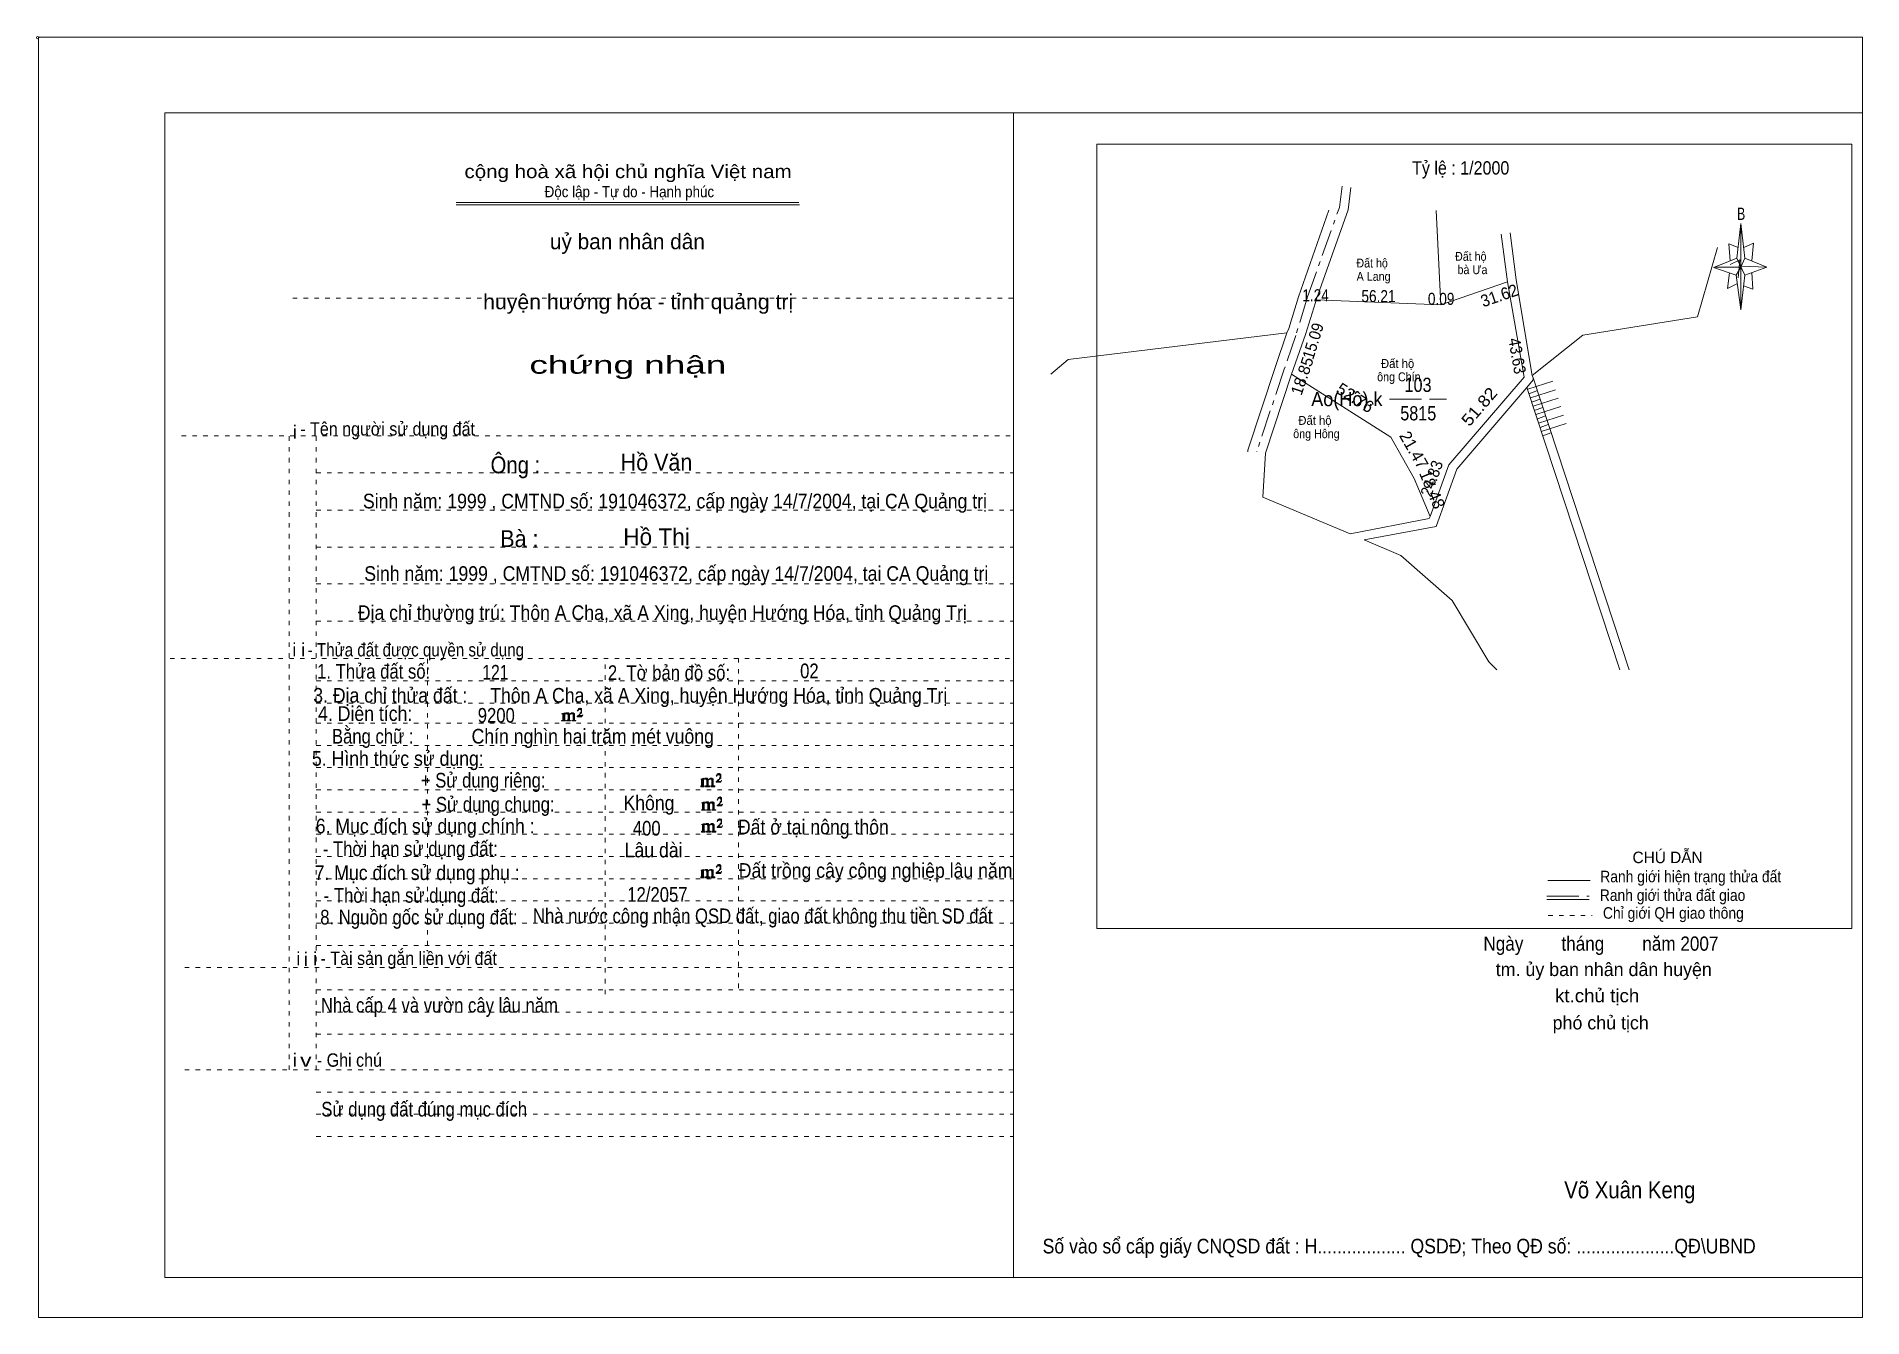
# Model space of a CAD drawing. Header units: centimetres. Extents: x -1.6 to 39.5, y -3.3 to 25.5.
import ezdxf
from ezdxf.enums import TextEntityAlignment as Align

# ---------------------------------------------------------------- set-up
doc = ezdxf.new("R2010")
doc.units = ezdxf.units.CM
doc.header["$LTSCALE"] = 0.12
for name, pattern in [('DOT_DASHED', [7.7, 5, -1.2, 0.3, -1.2]), ('DOTTED', [1.5, 0.3, -1.2]), ('LONG_DASHED', [7.5, 6, -1.5])]:
    doc.linetypes.add(name, pattern=pattern)
for name, color, linetype, lineweight in [('1', 7, 'DOTTED', 13), ('22', 7, 'Continuous', 13), ('33', 7, 'LONG_DASHED', 13), ('4', 7, 'Continuous', 13), ('5', 7, 'Continuous', 13), ('50', 7, 'Continuous', 13)]:
    doc.layers.add(name, color=color, linetype=linetype, lineweight=lineweight)
for name, color, linetype in [('10', 7, 'Continuous'), ('23', 7, 'Continuous'), ('30', 7, 'Continuous')]:
    doc.layers.add(name, color=color, linetype=linetype)

msp = doc.modelspace()

# ---------------------------------------------------------------- hatches: boundary and pattern name
at = {"layer": '50'}
for points in [[(10.27, 10.13), (10.27, 10.12), (10.27, 10.11), (10.25, 10.11), (10.24, 10.11), (10.24, 10.1), (10.33, 10.1), (10.33, 10.11), (10.32, 10.11), (10.31, 10.11), (10.31, 10.12), (10.31, 10.13), (10.31, 10.24), (10.31, 10.25), (10.32, 10.26), (10.34, 10.26), (10.35, 10.26), (10.36, 10.26), (10.37, 10.25), (10.39, 10.22), (10.39, 10.13), (10.37, 10.12), (10.37, 10.11), (10.36, 10.11), (10.35, 10.11), (10.35, 10.1), (10.44, 10.1), (10.44, 10.11), (10.43, 10.11), (10.42, 10.11), (10.42, 10.12), (10.42, 10.13), (10.42, 10.24), (10.44, 10.26), (10.45, 10.26), (10.46, 10.26), (10.49, 10.26), (10.49, 10.25), (10.5, 10.24), (10.5, 10.22), (10.5, 10.13), (10.5, 10.12), (10.49, 10.11), (10.49, 10.11), (10.47, 10.11), (10.47, 10.1), (10.56, 10.1), (10.56, 10.11), (10.55, 10.11), (10.54, 10.11), (10.53, 10.12), (10.53, 10.13), (10.53, 10.2), (10.53, 10.25), (10.53, 10.26), (10.52, 10.27), (10.5, 10.28), (10.47, 10.28), (10.46, 10.28), (10.44, 10.27), (10.41, 10.25), (10.41, 10.26), (10.4, 10.28), (10.39, 10.28), (10.37, 10.28), (10.35, 10.28), (10.34, 10.28), (10.32, 10.26), (10.31, 10.26), (10.31, 10.25), (10.31, 10.25), (10.31, 10.26), (10.31, 10.28), (10.24, 10.26), (10.24, 10.26), (10.25, 10.26), (10.27, 10.25), (10.27, 10.24), (10.27, 10.23)], [(10.69, 10.19), (10.72, 10.24), (10.72, 10.24), (10.71, 10.22), (10.69, 10.22), (10.68, 10.22), (10.63, 10.22), (10.66, 10.26), (10.67, 10.27), (10.69, 10.28), (10.69, 10.3), (10.69, 10.32), (10.69, 10.34), (10.69, 10.35), (10.69, 10.37), (10.68, 10.38), (10.67, 10.38), (10.66, 10.39), (10.65, 10.39), (10.63, 10.38), (10.63, 10.38), (10.62, 10.37), (10.61, 10.35), (10.59, 10.33), (10.61, 10.33), (10.61, 10.35), (10.62, 10.35), (10.63, 10.36), (10.65, 10.36), (10.66, 10.36), (10.67, 10.35), (10.68, 10.35), (10.68, 10.32), (10.68, 10.3), (10.66, 10.28), (10.66, 10.26), (10.65, 10.25), (10.59, 10.2), (10.59, 10.19)], [(13.39, 8.66), (13.39, 8.65), (13.39, 8.64), (13.38, 8.64), (13.37, 8.64), (13.37, 8.62), (13.45, 8.62), (13.45, 8.64), (13.44, 8.64), (13.43, 8.64), (13.43, 8.65), (13.43, 8.66), (13.43, 8.77), (13.43, 8.78), (13.44, 8.79), (13.47, 8.79), (13.48, 8.79), (13.49, 8.79), (13.5, 8.78), (13.51, 8.74), (13.51, 8.66), (13.5, 8.65), (13.5, 8.64), (13.49, 8.64), (13.48, 8.64), (13.48, 8.62), (13.57, 8.62), (13.57, 8.64), (13.55, 8.64), (13.54, 8.64), (13.54, 8.65), (13.54, 8.66), (13.54, 8.77), (13.57, 8.79), (13.58, 8.79), (13.59, 8.79), (13.61, 8.79), (13.61, 8.78), (13.62, 8.77), (13.62, 8.74), (13.62, 8.66), (13.62, 8.65), (13.61, 8.64), (13.61, 8.64), (13.6, 8.64), (13.6, 8.62), (13.69, 8.62), (13.69, 8.64), (13.67, 8.64), (13.66, 8.64), (13.65, 8.65), (13.65, 8.66), (13.65, 8.73), (13.65, 8.78), (13.65, 8.79), (13.64, 8.8), (13.62, 8.81), (13.6, 8.81), (13.59, 8.81), (13.57, 8.8), (13.53, 8.78), (13.53, 8.79), (13.52, 8.81), (13.51, 8.81), (13.5, 8.81), (13.48, 8.81), (13.47, 8.81), (13.44, 8.79), (13.43, 8.79), (13.43, 8.78), (13.43, 8.78), (13.43, 8.79), (13.43, 8.81), (13.37, 8.79), (13.37, 8.79), (13.38, 8.79), (13.39, 8.78), (13.39, 8.77), (13.39, 8.76)], [(13.82, 8.72), (13.84, 8.77), (13.84, 8.77), (13.83, 8.74), (13.82, 8.74), (13.81, 8.74), (13.75, 8.74), (13.79, 8.79), (13.8, 8.8), (13.82, 8.81), (13.82, 8.83), (13.82, 8.84), (13.82, 8.87), (13.82, 8.88), (13.82, 8.9), (13.81, 8.91), (13.8, 8.91), (13.79, 8.92), (13.77, 8.92), (13.75, 8.91), (13.75, 8.91), (13.74, 8.9), (13.73, 8.88), (13.72, 8.86), (13.73, 8.86), (13.73, 8.88), (13.74, 8.88), (13.75, 8.89), (13.77, 8.89), (13.79, 8.89), (13.8, 8.88), (13.81, 8.88), (13.81, 8.84), (13.81, 8.83), (13.79, 8.81), (13.79, 8.79), (13.77, 8.78), (13.72, 8.73), (13.72, 8.72)], [(13.41, 8.12), (13.41, 8.11), (13.41, 8.1), (13.4, 8.1), (13.39, 8.1), (13.39, 8.09), (13.48, 8.09), (13.48, 8.1), (13.47, 8.1), (13.45, 8.1), (13.45, 8.11), (13.45, 8.12), (13.45, 8.23), (13.45, 8.24), (13.47, 8.26), (13.49, 8.26), (13.5, 8.26), (13.51, 8.26), (13.52, 8.24), (13.53, 8.21), (13.53, 8.12), (13.52, 8.11), (13.52, 8.1), (13.51, 8.1), (13.5, 8.1), (13.5, 8.09), (13.59, 8.09), (13.59, 8.1), (13.58, 8.1), (13.57, 8.1), (13.57, 8.11), (13.57, 8.12), (13.57, 8.23), (13.59, 8.26), (13.6, 8.26), (13.61, 8.26), (13.63, 8.26), (13.63, 8.24), (13.64, 8.23), (13.64, 8.21), (13.64, 8.12), (13.64, 8.11), (13.63, 8.1), (13.63, 8.1), (13.62, 8.1), (13.62, 8.09), (13.71, 8.09), (13.71, 8.1), (13.7, 8.1), (13.69, 8.1), (13.67, 8.11), (13.67, 8.12), (13.67, 8.2), (13.67, 8.24), (13.67, 8.26), (13.66, 8.27), (13.64, 8.28), (13.62, 8.28), (13.61, 8.28), (13.59, 8.27), (13.55, 8.24), (13.55, 8.26), (13.54, 8.28), (13.53, 8.28), (13.52, 8.28), (13.5, 8.28), (13.49, 8.28), (13.47, 8.26), (13.45, 8.26), (13.45, 8.24), (13.45, 8.24), (13.45, 8.26), (13.45, 8.28), (13.39, 8.26), (13.39, 8.26), (13.4, 8.26), (13.41, 8.24), (13.41, 8.23), (13.41, 8.22)], [(13.84, 8.19), (13.86, 8.23), (13.86, 8.23), (13.85, 8.21), (13.84, 8.21), (13.83, 8.21), (13.77, 8.21), (13.81, 8.26), (13.82, 8.27), (13.84, 8.28), (13.84, 8.3), (13.84, 8.31), (13.84, 8.33), (13.84, 8.34), (13.84, 8.37), (13.83, 8.38), (13.82, 8.38), (13.81, 8.39), (13.8, 8.39), (13.77, 8.38), (13.77, 8.38), (13.76, 8.37), (13.75, 8.34), (13.74, 8.32), (13.75, 8.32), (13.75, 8.34), (13.76, 8.34), (13.77, 8.36), (13.8, 8.36), (13.81, 8.36), (13.82, 8.34), (13.83, 8.34), (13.83, 8.31), (13.83, 8.3), (13.81, 8.28), (13.81, 8.26), (13.8, 8.24), (13.74, 8.2), (13.74, 8.19)], [(13.84, 7.7), (13.86, 7.75), (13.86, 7.75), (13.85, 7.72), (13.84, 7.72), (13.83, 7.72), (13.77, 7.72), (13.81, 7.77), (13.82, 7.78), (13.84, 7.79), (13.84, 7.81), (13.84, 7.82), (13.84, 7.85), (13.84, 7.86), (13.84, 7.88), (13.83, 7.89), (13.82, 7.89), (13.81, 7.9), (13.79, 7.9), (13.77, 7.89), (13.77, 7.89), (13.76, 7.88), (13.75, 7.86), (13.74, 7.84), (13.75, 7.84), (13.75, 7.86), (13.76, 7.86), (13.77, 7.87), (13.79, 7.87), (13.81, 7.87), (13.82, 7.86), (13.83, 7.86), (13.83, 7.82), (13.83, 7.81), (13.81, 7.79), (13.81, 7.77), (13.79, 7.76), (13.74, 7.71), (13.74, 7.7)], [(13.41, 7.64), (13.41, 7.63), (13.41, 7.62), (13.4, 7.62), (13.39, 7.62), (13.39, 7.6), (13.47, 7.6), (13.47, 7.62), (13.46, 7.62), (13.45, 7.62), (13.45, 7.63), (13.45, 7.64), (13.45, 7.75), (13.45, 7.76), (13.46, 7.77), (13.49, 7.77), (13.5, 7.77), (13.51, 7.77), (13.52, 7.76), (13.53, 7.72), (13.53, 7.64), (13.52, 7.63), (13.52, 7.62), (13.51, 7.62), (13.5, 7.62), (13.5, 7.6), (13.59, 7.6), (13.59, 7.62), (13.57, 7.62), (13.56, 7.62), (13.56, 7.63), (13.56, 7.64), (13.56, 7.75), (13.59, 7.77), (13.6, 7.77), (13.61, 7.77), (13.63, 7.77), (13.63, 7.76), (13.64, 7.75), (13.64, 7.72), (13.64, 7.64), (13.64, 7.63), (13.63, 7.62), (13.63, 7.62), (13.62, 7.62), (13.62, 7.6), (13.71, 7.6), (13.71, 7.62), (13.69, 7.62), (13.68, 7.62), (13.67, 7.63), (13.67, 7.64), (13.67, 7.71), (13.67, 7.76), (13.67, 7.77), (13.66, 7.78), (13.64, 7.79), (13.62, 7.79), (13.61, 7.79), (13.59, 7.78), (13.55, 7.76), (13.55, 7.77), (13.54, 7.79), (13.53, 7.79), (13.52, 7.79), (13.5, 7.79), (13.49, 7.79), (13.46, 7.77), (13.45, 7.77), (13.45, 7.76), (13.45, 7.76), (13.45, 7.77), (13.45, 7.79), (13.39, 7.77), (13.39, 7.77), (13.4, 7.77), (13.41, 7.76), (13.41, 7.75), (13.41, 7.74)], [(13.39, 6.61), (13.39, 6.6), (13.39, 6.59), (13.38, 6.59), (13.37, 6.59), (13.37, 6.57), (13.45, 6.57), (13.45, 6.59), (13.44, 6.59), (13.43, 6.59), (13.43, 6.6), (13.43, 6.61), (13.43, 6.72), (13.43, 6.73), (13.44, 6.74), (13.47, 6.74), (13.48, 6.74), (13.49, 6.74), (13.5, 6.73), (13.51, 6.69), (13.51, 6.61), (13.5, 6.6), (13.5, 6.59), (13.49, 6.59), (13.48, 6.59), (13.48, 6.57), (13.57, 6.57), (13.57, 6.59), (13.55, 6.59), (13.54, 6.59), (13.54, 6.6), (13.54, 6.61), (13.54, 6.72), (13.57, 6.74), (13.58, 6.74), (13.59, 6.74), (13.61, 6.74), (13.61, 6.73), (13.62, 6.72), (13.62, 6.69), (13.62, 6.61), (13.62, 6.6), (13.61, 6.59), (13.61, 6.59), (13.6, 6.59), (13.6, 6.57), (13.69, 6.57), (13.69, 6.59), (13.67, 6.59), (13.66, 6.59), (13.65, 6.6), (13.65, 6.61), (13.65, 6.68), (13.65, 6.73), (13.65, 6.74), (13.64, 6.75), (13.62, 6.76), (13.6, 6.76), (13.59, 6.76), (13.57, 6.75), (13.53, 6.73), (13.53, 6.74), (13.52, 6.76), (13.51, 6.76), (13.5, 6.76), (13.48, 6.76), (13.47, 6.76), (13.44, 6.74), (13.43, 6.74), (13.43, 6.73), (13.43, 6.73), (13.43, 6.74), (13.43, 6.76), (13.37, 6.74), (13.37, 6.74), (13.38, 6.74), (13.39, 6.73), (13.39, 6.72), (13.39, 6.71)], [(13.82, 6.67), (13.84, 6.72), (13.84, 6.72), (13.83, 6.69), (13.82, 6.69), (13.81, 6.69), (13.75, 6.69), (13.79, 6.74), (13.8, 6.75), (13.82, 6.76), (13.82, 6.78), (13.82, 6.79), (13.82, 6.82), (13.82, 6.83), (13.82, 6.85), (13.81, 6.86), (13.8, 6.86), (13.79, 6.87), (13.77, 6.87), (13.75, 6.86), (13.75, 6.86), (13.74, 6.85), (13.73, 6.83), (13.72, 6.81), (13.73, 6.81), (13.73, 6.83), (13.74, 6.83), (13.75, 6.84), (13.77, 6.84), (13.79, 6.84), (13.8, 6.83), (13.81, 6.83), (13.81, 6.79), (13.81, 6.78), (13.79, 6.76), (13.79, 6.74), (13.77, 6.73), (13.72, 6.68), (13.72, 6.67)]]:
    msp.add_hatch(color=256, dxfattribs=at).paths.add_polyline_path(points)

# ---------------------------------------------------------------- linework, layer by layer
at = {"layer": '1', "linetype": 'Continuous'}
for p, q in [((1.31, -2.42), (1.31, 23.78)), ((1.31, 23.78), (39.51, 23.78)), ((20.41, -2.42), (20.41, 23.78)), ((39.51, -2.42), (39.51, 23.78)), ((7.87, 21.76), (15.58, 21.76)), ((7.87, 21.71), (15.59, 21.71)), ((36.67, 20.13), (36.16, 20.3)), ((1.31, -2.42), (39.51, -2.42))]:
    msp.add_line(p, q, dxfattribs=at)
at = {"layer": '1'}
for p, q in [((4.19, 19.61), (20.41, 19.61)), ((1.69, 16.51), (20.41, 16.51)), ((4.11, 2.25), (4.11, 16.51)), ((4.72, 2.25), (4.72, 16.51)), ((4.72, 15.68), (20.41, 15.68)), ((4.72, 14.84), (20.41, 14.84)), ((4.72, 14.01), (20.41, 14.01)), ((4.72, 13.18), (20.41, 13.18)), ((4.72, 12.34), (20.41, 12.34)), ((1.43, 11.5), (20.41, 11.5)), ((7.22, 5.05), (7.22, 11.5)), ((11.22, 3.95), (11.22, 11.5)), ((14.22, 4.09), (14.22, 11.5)), ((4.72, 11), (20.41, 11)), ((4.72, 10.5), (20.41, 10.5)), ((4.72, 10.05), (20.41, 10.05)), ((4.72, 9.55), (20.41, 9.55)), ((4.72, 9.05), (20.41, 9.05)), ((4.72, 8.55), (20.41, 8.55)), ((4.72, 8.05), (20.41, 8.05)), ((4.72, 7.55), (20.41, 7.55)), ((4.72, 7.05), (20.41, 7.05)), ((4.72, 6.55), (20.41, 6.55)), ((4.72, 6.05), (20.41, 6.05)), ((4.72, 5.55), (20.41, 5.55)), ((4.72, 5.05), (20.41, 5.05)), ((1.76, 4.55), (20.41, 4.55)), ((4.72, 4.05), (20.41, 4.05)), ((4.72, 3.55), (20.41, 3.55)), ((4.72, 3.05), (20.41, 3.05)), ((1.76, 2.25), (20.41, 2.25)), ((4.72, 1.75), (20.41, 1.75)), ((4.72, 1.25), (20.41, 1.25)), ((4.72, 0.75), (20.41, 0.75))]:
    msp.add_line(p, q, dxfattribs=at)
at = {"layer": '1', "linetype": 'Continuous'}
msp.add_lwpolyline([(-1.53, -3.32), (39.51, -3.32), (39.51, 25.48), (-1.53, 25.48)], close=True, dxfattribs=at)
msp.add_lwpolyline([(36.68, 19.93), (36.47, 19.83), (36.52, 20.18)], dxfattribs=at)
at = {"layer": '22'}
for p, q in [((29.92, 21.58), (30.02, 19.46)), ((31.52, 19.98), (31.38, 21.05)), ((31.98, 17.56), (32.54, 17.74)), ((32.08, 17.87), (32.1, 17.82)), ((32.1, 17.82), (34.26, 11.25)), ((31.96, 17.6), (34.05, 11.25)), ((32, 17.46), (32.2, 17.53)), ((32.04, 17.37), (32.6, 17.55)), ((32.06, 17.27), (32.26, 17.34)), ((32.1, 17.18), (32.66, 17.36)), ((32.12, 17.08), (32.32, 17.15)), ((32.16, 16.99), (32.72, 17.17)), ((32.18, 16.89), (32.38, 16.96)), ((32.22, 16.8), (32.78, 16.98)), ((32.26, 16.7), (32.44, 16.77)), ((32.28, 16.61), (32.84, 16.79)), ((32.32, 16.51), (32.5, 16.58))]:
    msp.add_line(p, q, dxfattribs=at)
at = {"layer": '22', "linetype": 'DOT_DASHED'}
msp.add_line((27.02, 19.64), (26.76, 18.77), dxfattribs=at)
for points in [[(27.02, 19.64), (27.74, 21.65), (27.8, 22.13)], [(26.76, 18.77), (26.5, 18.01), (25.88, 16.16), (25.88, 16.15)]]:
    msp.add_lwpolyline(points, dxfattribs=at)
at = {"layer": '22'}
for points in [[(27.22, 19.57), (27.94, 21.6), (28, 22.1)], [(26.56, 18.83), (26.6, 18.93), (26.82, 19.64), (27.5, 21.59)], [(32.08, 17.87), (31.72, 20.02), (31.58, 21.08)], [(32.08, 17.87), (33.22, 18.78), (35.8, 19.19), (36.25, 20.75)], [(27.22, 19.57), (30.02, 19.46), (30.02, 19.46), (31.52, 19.98)], [(29.78, 14.7), (30.2, 15.86), (31.9, 17.83), (31.52, 19.98)], [(26.66, 17.9), (26.98, 18.79), (27.2, 19.51), (27.22, 19.57)], [(21.25, 17.9), (21.64, 18.23), (26.56, 18.83)], [(26.56, 18.83), (26.3, 18.07), (25.68, 16.19), (25.68, 16.15)], [(26.66, 17.9), (26.08, 16.12), (26.02, 15.13)], [(26.66, 17.9), (28.9, 16.48), (29.42, 15.55), (29.78, 14.7)], [(31.96, 17.6), (32.1, 17.77), (32.1, 17.82)], [(31.96, 17.6), (30.38, 15.76), (29.92, 14.47), (28.3, 14.17), (29.12, 13.82), (30.28, 12.81), (31.1, 11.43), (31.28, 11.25)], [(29.78, 14.7), (29.76, 14.65), (27.98, 14.31), (26.02, 15.13)]]:
    msp.add_lwpolyline(points, dxfattribs=at)
at = {"layer": '33'}
msp.add_line((28.87, 17.34), (30.15, 17.34), dxfattribs=at)
at = {"layer": '4'}
for p, q in [((32.43, 6.51), (33.38, 6.51)), ((32.41, 6.08), (33.36, 6.08))]:
    msp.add_line(p, q, dxfattribs=at)
at = {"layer": '4', "linetype": 'LONG_DASHED'}
msp.add_line((32.41, 6.16), (33.36, 6.16), dxfattribs=at)
at = {"layer": '4', "linetype": 'DOTTED'}
msp.add_line((32.44, 5.72), (33.43, 5.72), dxfattribs=at)
at = {"layer": '4'}
msp.add_lwpolyline([(22.28, 23.07), (39.27, 23.07), (39.27, 5.43), (22.28, 5.43)], close=True, dxfattribs=at)
msp.add_circle((-1.55, 25.47), 0.025, dxfattribs=at)
at = {"layer": '5'}
for p, q in [((36.68, 20.51), (36.77, 21.29)), ((36.86, 20.51), (37.36, 20.31)), ((37.02, 20.19), (37.04, 19.81)), ((36.86, 20.13), (36.77, 19.35)), ((37.04, 19.81), (36.83, 19.89))]:
    msp.add_line(p, q, dxfattribs=at)
for points in [[(36.77, 21.29), (36.86, 20.51), (36.77, 20.31)], [(36.77, 20.31), (36.18, 20.31), (36.68, 20.51), (36.86, 20.13), (37.36, 20.31), (36.77, 20.33)], [(36.77, 20.31), (36.77, 19.35), (36.67, 20.13)]]:
    msp.add_lwpolyline(points, close=True, dxfattribs=at)
for points in [[(36.71, 20.75), (36.5, 20.83), (36.53, 20.45)], [(36.84, 20.75), (37.06, 20.85), (37.02, 20.45)], [(36.77, 20.31), (36.68, 20.51), (36.18, 20.31)], [(36.53, 20.37), (36.75, 20.47), (36.71, 20.07)], [(36.77, 20.31), (36.86, 20.13), (37.36, 20.31)]]:
    msp.add_lwpolyline(points, dxfattribs=at)
at = {"layer": '50'}
for points in [[(10.27, 10.13), (10.27, 10.12), (10.27, 10.11), (10.25, 10.11), (10.24, 10.11), (10.24, 10.1), (10.33, 10.1), (10.33, 10.11), (10.32, 10.11), (10.31, 10.11), (10.31, 10.12), (10.31, 10.13), (10.31, 10.24), (10.31, 10.25), (10.32, 10.26), (10.34, 10.26), (10.35, 10.26), (10.36, 10.26), (10.37, 10.25), (10.39, 10.22), (10.39, 10.13), (10.37, 10.12), (10.37, 10.11), (10.36, 10.11), (10.35, 10.11), (10.35, 10.1), (10.44, 10.1), (10.44, 10.11), (10.43, 10.11), (10.42, 10.11), (10.42, 10.12), (10.42, 10.13), (10.42, 10.24), (10.44, 10.26), (10.45, 10.26), (10.46, 10.26), (10.49, 10.26), (10.49, 10.25), (10.5, 10.24), (10.5, 10.22), (10.5, 10.13), (10.5, 10.12), (10.49, 10.11), (10.49, 10.11), (10.47, 10.11), (10.47, 10.1), (10.56, 10.1), (10.56, 10.11), (10.55, 10.11), (10.54, 10.11), (10.53, 10.12), (10.53, 10.13), (10.53, 10.2), (10.53, 10.25), (10.53, 10.26), (10.52, 10.27), (10.5, 10.28), (10.47, 10.28), (10.46, 10.28), (10.44, 10.27), (10.41, 10.25), (10.41, 10.26), (10.4, 10.28), (10.39, 10.28), (10.37, 10.28), (10.35, 10.28), (10.34, 10.28), (10.32, 10.26), (10.31, 10.26), (10.31, 10.25), (10.31, 10.25), (10.31, 10.26), (10.31, 10.28), (10.24, 10.26), (10.24, 10.26), (10.25, 10.26), (10.27, 10.25), (10.27, 10.24), (10.27, 10.23)], [(10.69, 10.19), (10.72, 10.24), (10.72, 10.24), (10.71, 10.22), (10.69, 10.22), (10.68, 10.22), (10.63, 10.22), (10.66, 10.26), (10.67, 10.27), (10.69, 10.28), (10.69, 10.3), (10.69, 10.32), (10.69, 10.34), (10.69, 10.35), (10.69, 10.37), (10.68, 10.38), (10.67, 10.38), (10.66, 10.39), (10.65, 10.39), (10.63, 10.38), (10.63, 10.38), (10.62, 10.37), (10.61, 10.35), (10.59, 10.33), (10.61, 10.33), (10.61, 10.35), (10.62, 10.35), (10.63, 10.36), (10.65, 10.36), (10.66, 10.36), (10.67, 10.35), (10.68, 10.35), (10.68, 10.32), (10.68, 10.3), (10.66, 10.28), (10.66, 10.26), (10.65, 10.25), (10.59, 10.2), (10.59, 10.19)], [(13.39, 8.66), (13.39, 8.65), (13.39, 8.64), (13.38, 8.64), (13.37, 8.64), (13.37, 8.62), (13.45, 8.62), (13.45, 8.64), (13.44, 8.64), (13.43, 8.64), (13.43, 8.65), (13.43, 8.66), (13.43, 8.77), (13.43, 8.78), (13.44, 8.79), (13.47, 8.79), (13.48, 8.79), (13.49, 8.79), (13.5, 8.78), (13.51, 8.74), (13.51, 8.66), (13.5, 8.65), (13.5, 8.64), (13.49, 8.64), (13.48, 8.64), (13.48, 8.62), (13.57, 8.62), (13.57, 8.64), (13.55, 8.64), (13.54, 8.64), (13.54, 8.65), (13.54, 8.66), (13.54, 8.77), (13.57, 8.79), (13.58, 8.79), (13.59, 8.79), (13.61, 8.79), (13.61, 8.78), (13.62, 8.77), (13.62, 8.74), (13.62, 8.66), (13.62, 8.65), (13.61, 8.64), (13.61, 8.64), (13.6, 8.64), (13.6, 8.62), (13.69, 8.62), (13.69, 8.64), (13.67, 8.64), (13.66, 8.64), (13.65, 8.65), (13.65, 8.66), (13.65, 8.73), (13.65, 8.78), (13.65, 8.79), (13.64, 8.8), (13.62, 8.81), (13.6, 8.81), (13.59, 8.81), (13.57, 8.8), (13.53, 8.78), (13.53, 8.79), (13.52, 8.81), (13.51, 8.81), (13.5, 8.81), (13.48, 8.81), (13.47, 8.81), (13.44, 8.79), (13.43, 8.79), (13.43, 8.78), (13.43, 8.78), (13.43, 8.79), (13.43, 8.81), (13.37, 8.79), (13.37, 8.79), (13.38, 8.79), (13.39, 8.78), (13.39, 8.77), (13.39, 8.76)], [(13.82, 8.72), (13.84, 8.77), (13.84, 8.77), (13.83, 8.74), (13.82, 8.74), (13.81, 8.74), (13.75, 8.74), (13.79, 8.79), (13.8, 8.8), (13.82, 8.81), (13.82, 8.83), (13.82, 8.84), (13.82, 8.87), (13.82, 8.88), (13.82, 8.9), (13.81, 8.91), (13.8, 8.91), (13.79, 8.92), (13.77, 8.92), (13.75, 8.91), (13.75, 8.91), (13.74, 8.9), (13.73, 8.88), (13.72, 8.86), (13.73, 8.86), (13.73, 8.88), (13.74, 8.88), (13.75, 8.89), (13.77, 8.89), (13.79, 8.89), (13.8, 8.88), (13.81, 8.88), (13.81, 8.84), (13.81, 8.83), (13.79, 8.81), (13.79, 8.79), (13.77, 8.78), (13.72, 8.73), (13.72, 8.72)], [(13.41, 8.12), (13.41, 8.11), (13.41, 8.1), (13.4, 8.1), (13.39, 8.1), (13.39, 8.09), (13.48, 8.09), (13.48, 8.1), (13.47, 8.1), (13.45, 8.1), (13.45, 8.11), (13.45, 8.12), (13.45, 8.23), (13.45, 8.24), (13.47, 8.26), (13.49, 8.26), (13.5, 8.26), (13.51, 8.26), (13.52, 8.24), (13.53, 8.21), (13.53, 8.12), (13.52, 8.11), (13.52, 8.1), (13.51, 8.1), (13.5, 8.1), (13.5, 8.09), (13.59, 8.09), (13.59, 8.1), (13.58, 8.1), (13.57, 8.1), (13.57, 8.11), (13.57, 8.12), (13.57, 8.23), (13.59, 8.26), (13.6, 8.26), (13.61, 8.26), (13.63, 8.26), (13.63, 8.24), (13.64, 8.23), (13.64, 8.21), (13.64, 8.12), (13.64, 8.11), (13.63, 8.1), (13.63, 8.1), (13.62, 8.1), (13.62, 8.09), (13.71, 8.09), (13.71, 8.1), (13.7, 8.1), (13.69, 8.1), (13.67, 8.11), (13.67, 8.12), (13.67, 8.2), (13.67, 8.24), (13.67, 8.26), (13.66, 8.27), (13.64, 8.28), (13.62, 8.28), (13.61, 8.28), (13.59, 8.27), (13.55, 8.24), (13.55, 8.26), (13.54, 8.28), (13.53, 8.28), (13.52, 8.28), (13.5, 8.28), (13.49, 8.28), (13.47, 8.26), (13.45, 8.26), (13.45, 8.24), (13.45, 8.24), (13.45, 8.26), (13.45, 8.28), (13.39, 8.26), (13.39, 8.26), (13.4, 8.26), (13.41, 8.24), (13.41, 8.23), (13.41, 8.22)], [(13.84, 8.19), (13.86, 8.23), (13.86, 8.23), (13.85, 8.21), (13.84, 8.21), (13.83, 8.21), (13.77, 8.21), (13.81, 8.26), (13.82, 8.27), (13.84, 8.28), (13.84, 8.3), (13.84, 8.31), (13.84, 8.33), (13.84, 8.34), (13.84, 8.37), (13.83, 8.38), (13.82, 8.38), (13.81, 8.39), (13.8, 8.39), (13.77, 8.38), (13.77, 8.38), (13.76, 8.37), (13.75, 8.34), (13.74, 8.32), (13.75, 8.32), (13.75, 8.34), (13.76, 8.34), (13.77, 8.36), (13.8, 8.36), (13.81, 8.36), (13.82, 8.34), (13.83, 8.34), (13.83, 8.31), (13.83, 8.3), (13.81, 8.28), (13.81, 8.26), (13.8, 8.24), (13.74, 8.2), (13.74, 8.19)], [(13.84, 7.7), (13.86, 7.75), (13.86, 7.75), (13.85, 7.72), (13.84, 7.72), (13.83, 7.72), (13.77, 7.72), (13.81, 7.77), (13.82, 7.78), (13.84, 7.79), (13.84, 7.81), (13.84, 7.82), (13.84, 7.85), (13.84, 7.86), (13.84, 7.88), (13.83, 7.89), (13.82, 7.89), (13.81, 7.9), (13.79, 7.9), (13.77, 7.89), (13.77, 7.89), (13.76, 7.88), (13.75, 7.86), (13.74, 7.84), (13.75, 7.84), (13.75, 7.86), (13.76, 7.86), (13.77, 7.87), (13.79, 7.87), (13.81, 7.87), (13.82, 7.86), (13.83, 7.86), (13.83, 7.82), (13.83, 7.81), (13.81, 7.79), (13.81, 7.77), (13.79, 7.76), (13.74, 7.71), (13.74, 7.7)], [(13.41, 7.64), (13.41, 7.63), (13.41, 7.62), (13.4, 7.62), (13.39, 7.62), (13.39, 7.6), (13.47, 7.6), (13.47, 7.62), (13.46, 7.62), (13.45, 7.62), (13.45, 7.63), (13.45, 7.64), (13.45, 7.75), (13.45, 7.76), (13.46, 7.77), (13.49, 7.77), (13.5, 7.77), (13.51, 7.77), (13.52, 7.76), (13.53, 7.72), (13.53, 7.64), (13.52, 7.63), (13.52, 7.62), (13.51, 7.62), (13.5, 7.62), (13.5, 7.6), (13.59, 7.6), (13.59, 7.62), (13.57, 7.62), (13.56, 7.62), (13.56, 7.63), (13.56, 7.64), (13.56, 7.75), (13.59, 7.77), (13.6, 7.77), (13.61, 7.77), (13.63, 7.77), (13.63, 7.76), (13.64, 7.75), (13.64, 7.72), (13.64, 7.64), (13.64, 7.63), (13.63, 7.62), (13.63, 7.62), (13.62, 7.62), (13.62, 7.6), (13.71, 7.6), (13.71, 7.62), (13.69, 7.62), (13.68, 7.62), (13.67, 7.63), (13.67, 7.64), (13.67, 7.71), (13.67, 7.76), (13.67, 7.77), (13.66, 7.78), (13.64, 7.79), (13.62, 7.79), (13.61, 7.79), (13.59, 7.78), (13.55, 7.76), (13.55, 7.77), (13.54, 7.79), (13.53, 7.79), (13.52, 7.79), (13.5, 7.79), (13.49, 7.79), (13.46, 7.77), (13.45, 7.77), (13.45, 7.76), (13.45, 7.76), (13.45, 7.77), (13.45, 7.79), (13.39, 7.77), (13.39, 7.77), (13.4, 7.77), (13.41, 7.76), (13.41, 7.75), (13.41, 7.74)], [(13.39, 6.61), (13.39, 6.6), (13.39, 6.59), (13.38, 6.59), (13.37, 6.59), (13.37, 6.57), (13.45, 6.57), (13.45, 6.59), (13.44, 6.59), (13.43, 6.59), (13.43, 6.6), (13.43, 6.61), (13.43, 6.72), (13.43, 6.73), (13.44, 6.74), (13.47, 6.74), (13.48, 6.74), (13.49, 6.74), (13.5, 6.73), (13.51, 6.69), (13.51, 6.61), (13.5, 6.6), (13.5, 6.59), (13.49, 6.59), (13.48, 6.59), (13.48, 6.57), (13.57, 6.57), (13.57, 6.59), (13.55, 6.59), (13.54, 6.59), (13.54, 6.6), (13.54, 6.61), (13.54, 6.72), (13.57, 6.74), (13.58, 6.74), (13.59, 6.74), (13.61, 6.74), (13.61, 6.73), (13.62, 6.72), (13.62, 6.69), (13.62, 6.61), (13.62, 6.6), (13.61, 6.59), (13.61, 6.59), (13.6, 6.59), (13.6, 6.57), (13.69, 6.57), (13.69, 6.59), (13.67, 6.59), (13.66, 6.59), (13.65, 6.6), (13.65, 6.61), (13.65, 6.68), (13.65, 6.73), (13.65, 6.74), (13.64, 6.75), (13.62, 6.76), (13.6, 6.76), (13.59, 6.76), (13.57, 6.75), (13.53, 6.73), (13.53, 6.74), (13.52, 6.76), (13.51, 6.76), (13.5, 6.76), (13.48, 6.76), (13.47, 6.76), (13.44, 6.74), (13.43, 6.74), (13.43, 6.73), (13.43, 6.73), (13.43, 6.74), (13.43, 6.76), (13.37, 6.74), (13.37, 6.74), (13.38, 6.74), (13.39, 6.73), (13.39, 6.72), (13.39, 6.71)], [(13.82, 6.67), (13.84, 6.72), (13.84, 6.72), (13.83, 6.69), (13.82, 6.69), (13.81, 6.69), (13.75, 6.69), (13.79, 6.74), (13.8, 6.75), (13.82, 6.76), (13.82, 6.78), (13.82, 6.79), (13.82, 6.82), (13.82, 6.83), (13.82, 6.85), (13.81, 6.86), (13.8, 6.86), (13.79, 6.87), (13.77, 6.87), (13.75, 6.86), (13.75, 6.86), (13.74, 6.85), (13.73, 6.83), (13.72, 6.81), (13.73, 6.81), (13.73, 6.83), (13.74, 6.83), (13.75, 6.84), (13.77, 6.84), (13.79, 6.84), (13.8, 6.83), (13.81, 6.83), (13.81, 6.79), (13.81, 6.78), (13.79, 6.76), (13.79, 6.74), (13.77, 6.73), (13.72, 6.68), (13.72, 6.67)]]:
    msp.add_lwpolyline(points, close=True, dxfattribs=at)

# ---------------------------------------------------------------- texts
at = {"layer": '1'}
for s, height, width, p in [('cộng hoà xã hội chủ nghĩa Việt nam', 0.3, 1.15, (11.735, 22.31)), ('Độc lập - Tự do - Hạnh phúc', 0.25, 0.9, (11.765, 21.88)), ('chứng nhận', 0.4, 1.55, (11.73, 17.91)), ('- Tên người sử dụng đất', 0.3, 0.9, (6.325, 16.52)), ('- Thửa đất được quyền sử dụng', 0.3, 0.85, (6.96, 11.55)), ('- Tài sản gắn liền với đất ', 0.3, 0.9, (6.85, 4.61)), ('v', 0.3, 1.3, (4.485, 2.32)), ('- Ghi chú', 0.3, 0.9, (5.465, 2.32))]:
    msp.add_text(s, height=height, dxfattribs=dict(at, width=width)).set_placement(p, align=Align.CENTER)
for s, height, p in [('uỷ ban nhân dân', 0.35, (11.72, 20.71)), ('i', 0.3, (4.235, 16.45)), ('i', 0.3, (4.225, 11.55)), ('i', 0.3, (4.425, 11.55)), ('i', 0.3, (4.315, 4.6)), ('i', 0.3, (4.485, 4.59)), ('i', 0.3, (4.695, 4.6)), ('i', 0.3, (4.235, 2.32))]:
    msp.add_text(s, height=height, dxfattribs=at).set_placement(p, align=Align.CENTER)
at = {"layer": '10', "width": 0.9}
for s, height, p in [('Tỷ lệ : 1/2000', 0.3, (30.47, 22.39)), ('Võ Xuân Keng', 0.38, (34.275, -0.64))]:
    msp.add_text(s, height=height, dxfattribs=at).set_placement(p, align=Align.CENTER)
at = {"layer": '23'}
for s, width, p in [('Đất hộ ', 0.9, (30.73, 20.45)), ('Đất hộ ', 0.9, (28.51, 20.3)), ('A Lang', 0.9, (28.51, 20)), ('bà Ưa', 0.9, (30.735, 20.15)), ('Đất hộ', 0.95, (29.05, 18.04)), (' ông Chín', 0.9, (29.045, 17.74)), ('Đất hộ', 0.95, (27.19, 16.76)), (' ông Hông', 0.9, (27.19, 16.46))]:
    msp.add_text(s, height=0.2, dxfattribs=dict(at, width=width)).set_placement(p, align=Align.CENTER)
at = {"layer": '30', "width": 0.85}
for s, p in [('1.24', (27.205, 19.54)), ('56.21', (28.62, 19.52)), ('0.09', (30.03, 19.46))]:
    msp.add_text(s, height=0.27, dxfattribs=at).set_placement(p, align=Align.CENTER)
at = {"layer": '30'}
for s, height, rotation, width, p in [('31.62', 0.27, 19.031, 0.95, (31.381, 19.542)), ('15.09', 0.26, 72.85, 0.95, (27.272, 18.607)), ('43.63', 0.27, 279.739, 0.9, (31.609, 18.288)), ('51.82', 0.27, 49.288, 1.1, (30.989, 17.082)), ('24.83', 0.26, 70.303, 0.95, (29.94, 15.511))]:
    msp.add_text(s, height=height, rotation=rotation, dxfattribs=dict(at, width=width)).set_placement(p, align=Align.CENTER)
for s, height, rotation, p in [('18.85', 0.26, 71.181, (27.026, 17.818)), ('52.76', 0.27, 327.524, (28.023, 17.254)), ('21.47', 0.27, 299.742, (29.3, 16.127)), ('18.48', 0.27, 292.722, (29.703, 15.257))]:
    msp.add_text(s, height=height, rotation=rotation, dxfattribs=at).set_placement(p, align=Align.CENTER)
at = {"layer": '33', "width": 0.85}
for s, p in [('103', (29.51, 17.5)), ('5815', (29.515, 16.86))]:
    msp.add_text(s, height=0.32, dxfattribs=at).set_placement(p, align=Align.CENTER)
at = {"layer": '33', "width": 0.95}
msp.add_text('Ao(Hồ).k', height=0.32, dxfattribs=at).set_placement((28.71, 17.18), align=Align.RIGHT)
at = {"layer": '4'}
msp.add_text('CHÚ DẪN', height=0.2591, dxfattribs=at).set_placement((35.125, 6.9), align=Align.CENTER)
at = {"layer": '4', "width": 0.9}
for s, p in [('Ranh giới hiện trạng thửa đất', (35.645, 6.47)), ('Ranh giới thửa đất giao ', (35.28, 6.05)), ('Chỉ giới QH giao thông', (35.255, 5.65))]:
    msp.add_text(s, height=0.2591, dxfattribs=at).set_placement(p, align=Align.CENTER)
at = {"layer": '5', "width": 0.75}
msp.add_text('B', height=0.276, dxfattribs=at).set_placement((36.78, 21.37), align=Align.CENTER)
at = {"layer": '50'}
for s, height, width, p in [('  huyện hướng hóa - tỉnh quảng trị', 0.34, 1.05, (11.83, 19.36)), ('Ông :', 0.38, 0.9, (9.2, 15.67)), ('Hồ Văn', 0.38, 0.95, (12.375, 15.73)), ('Sinh năm: 1999 , CMTND số: 191046372, cấp ngày 14/7/2004, tại CA Quảng trị', 0.33, 0.9, (12.79, 14.88)), ('Bà :', 0.38, 0.95, (9.29, 14.01)), ('Sinh năm: 1999 , CMTND số: 191046372, cấp ngày 14/7/2004, tại CA Quảng trị', 0.33, 0.9, (12.82, 13.25)), ('Địa chỉ thường trú: Thôn A Cha, xã A Xing, huyện Hướng Hóa, tỉnh Quảng Trị', 0.33, 0.9, (12.505, 12.37)), ('1. Thửa đất số:  ', 0.33, 0.85, (6.115, 11.05)), ('121', 0.33, 0.8, (8.75, 11.03)), ('2. Tờ bản đồ số:  ', 0.33, 0.85, (12.76, 11.02)), ('02', 0.33, 0.85, (15.815, 11.06)), ('3. Địa chỉ thửa đất : ', 0.33, 0.9, (6.44, 10.51)), ('Thôn A Cha, xã A Xing, huyện Hướng Hóa, tỉnh Quảng Trị', 0.33, 0.9, (13.775, 10.51)), ('4. Diện tích: ', 0.33, 0.9, (5.875, 10.1)), ('9200', 0.33, 0.85, (8.77, 10.06)), ('Bằng chữ :', 0.33, 0.85, (5.99, 9.59)), ('Chín nghìn hai trăm mét vuông', 0.33, 0.9, (10.94, 9.59)), ('5. Hình thức sử dụng:', 0.33, 0.9, (6.555, 9.09)), ('+ Sử dụng riêng:', 0.33, 0.85, (8.475, 8.6)), ('+ Sử dụng chung:', 0.33, 0.85, (8.585, 8.06)), ('Không', 0.33, 0.9, (12.205, 8.09)), ('6. Mục đích sử dụng chính :', 0.33, 0.9, (7.17, 7.57)), ('400', 0.33, 0.85, (12.155, 7.52)), ('Đất ở tại nông thôn', 0.33, 0.9, (15.905, 7.55)), ('- Thời hạn sử dụng đất:', 0.33, 0.85, (6.835, 7.06)), ('Lâu dài', 0.33, 0.9, (12.31, 7.03)), ('7. Mục đích sử dụng phụ :', 0.33, 0.9, (6.99, 6.52)), ('Đất trồng cây công nghiệp lâu năm', 0.33, 0.9, (17.305, 6.57)), ('- Thời hạn sử dụng đất:', 0.33, 0.85, (6.855, 6.01)), ('12/2057', 0.33, 0.85, (12.395, 6.03)), ('8. Nguồn gốc sử dụng đất:', 0.33, 0.85, (7.03, 5.52)), ('Nhà nước công nhận QSD đất, giao đất không thu tiền SD đất', 0.33, 0.85, (14.765, 5.55)), ('Ngày        tháng        năm 2007', 0.32, 0.9, (33.625, 4.93)), ('Nhà cấp 4 và vườn cây lâu năm', 0.33, 0.85, (7.49, 3.54)), ('kt.chủ tịch', 0.3, 1.05, (33.54, 3.77)), ('Sử dụng đất đúng mục đích ', 0.33, 0.85, (7.2, 1.2)), ('Số vào sổ cấp giấy CNQSD đất : H.................. QSDĐ; Theo QĐ số: ....................QĐ\\UBND', 0.33, 0.9, (29.085, -1.88))]:
    msp.add_text(s, height=height, dxfattribs=dict(at, width=width)).set_placement(p, align=Align.CENTER)
for s, height, p in [('Hồ Thị', 0.38, (12.375, 14.05)), ('tm. ủy ban nhân dân huyện ', 0.3, (33.745, 4.36)), ('phó chủ tịch', 0.3, (33.62, 3.16))]:
    msp.add_text(s, height=height, dxfattribs=at).set_placement(p, align=Align.CENTER)

doc.saveas('drawing.dxf')
